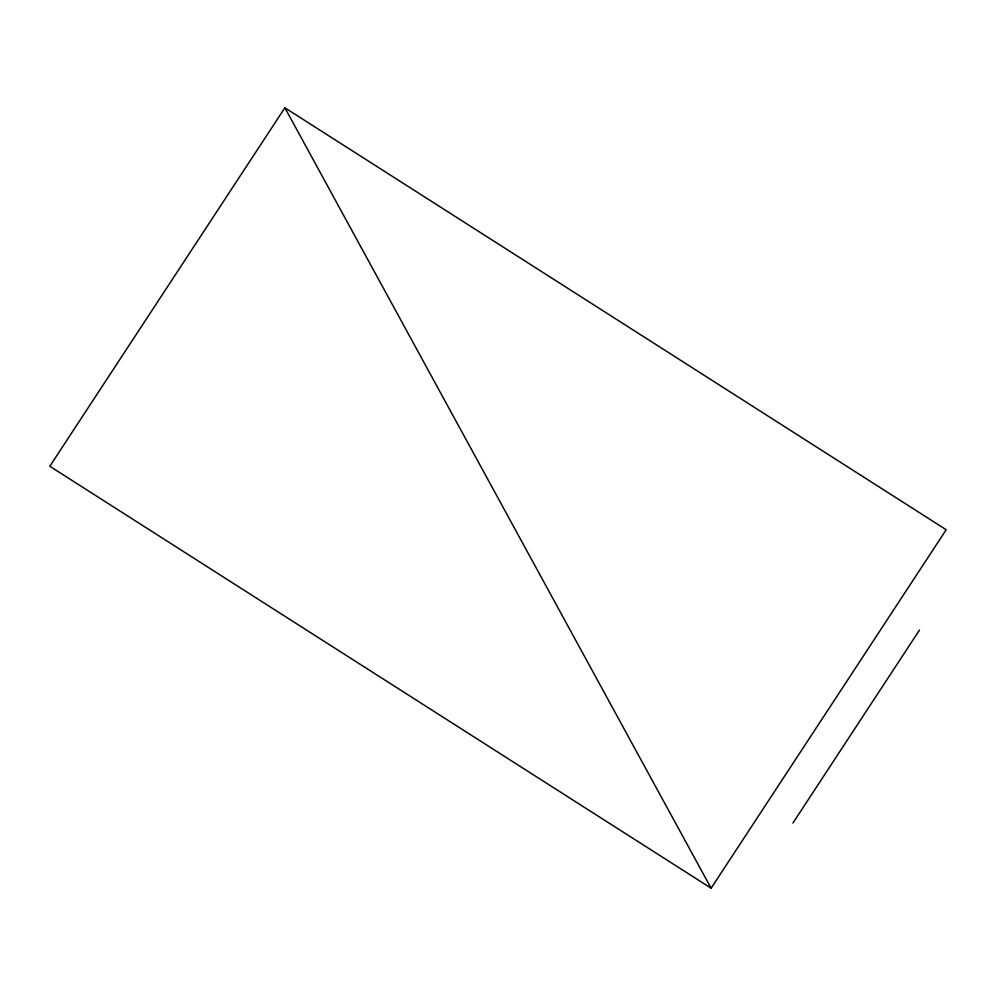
<?xml version="1.0" encoding="UTF-8"?>
<svg xmlns="http://www.w3.org/2000/svg" width="996" height="996" viewBox="0 0 996 996"><rect width="100%" height="100%" fill="white"/><g stroke="black" fill="none" stroke-linecap="round" stroke-linejoin="round"><path stroke-width="1.49" d="M284.881 107.792L49.8 466.265L711.119 888.208L946.2 529.735L284.881 107.792L711.119 888.208M792.916 823.07L919.507 630.045"/></g></svg>
